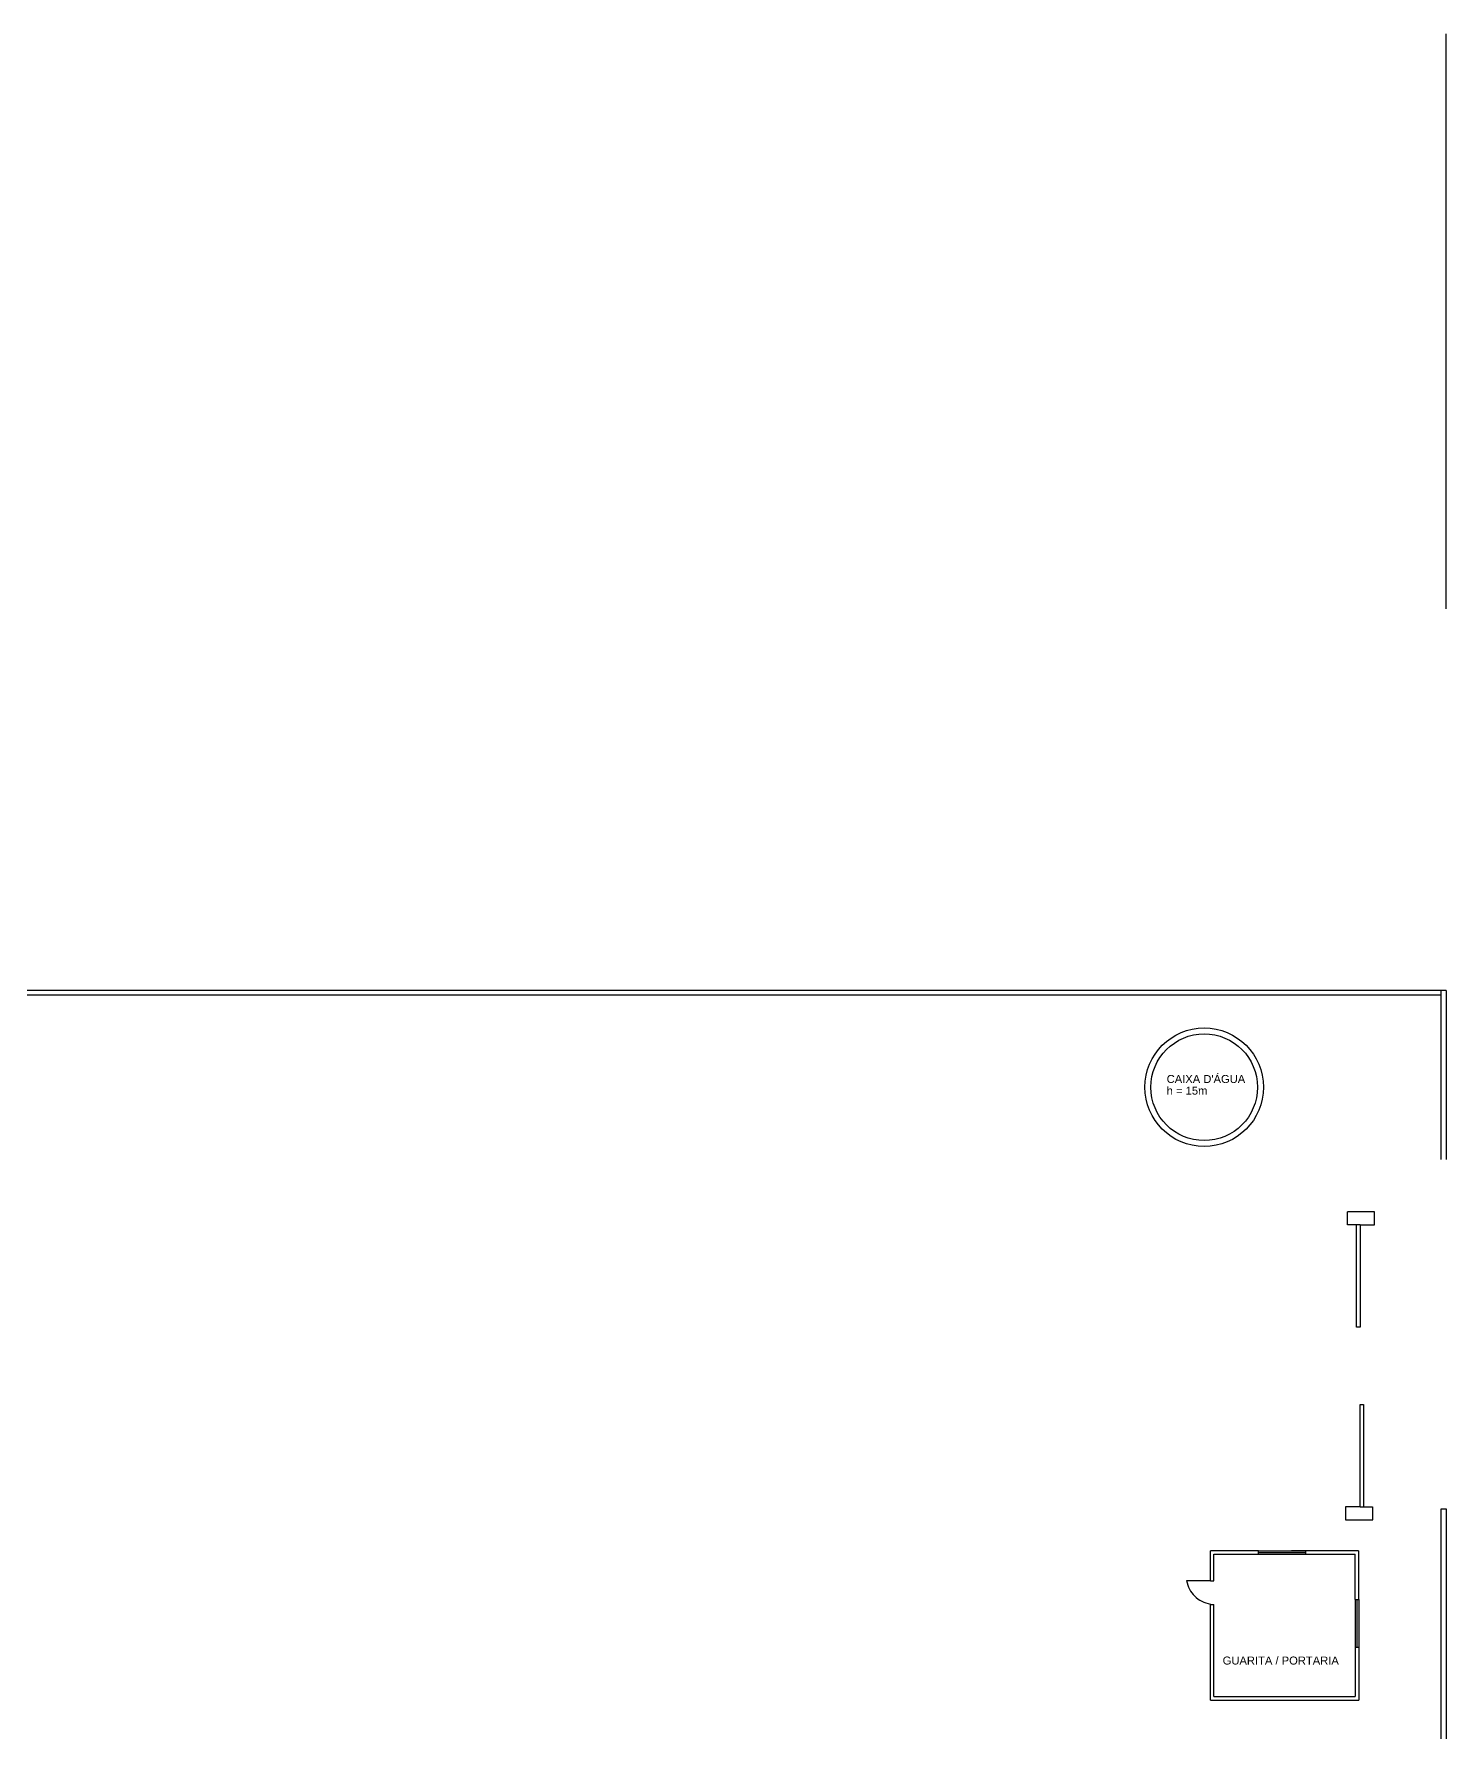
# Model space of a CAD drawing. Header units: metres. Extents: x 257 to 767, y -173 to 1.
# Drawn here: x 624.4 to 684, y -70.2 to 1.4 of the extents above; entities that cross this region are included whole.
import ezdxf

# ---------------------------------------------------------------- set-up
doc = ezdxf.new("R2010")
doc.units = ezdxf.units.M
doc.header["$LTSCALE"] = 10
doc.linetypes.add('ACAD_ISO02W100', pattern=[15, 12, -3])
doc.layers.get('0').update_dxf_attribs({"color": 254})
for name, color, linetype in [('ELETEXTO LUMINÁRIAS', 254, 'Continuous'), ('Muro', 254, 'Continuous'), ('Parede', 254, 'Continuous')]:
    doc.layers.add(name, color=color, linetype=linetype)
doc.layers.add('Janelas', color=254, linetype='Continuous', plot=False)
doc.layers.add('Portas', color=254, linetype='ACAD_ISO02W100', plot=False)
doc.styles.add('ARIAL', font='')
doc.styles.get('ARIAL').set_extended_font_data('Arial')

msp = doc.modelspace()

# ---------------------------------------------------------------- linework, layer by layer
at = {"color": 254}
for p, q in [((683.995, -22.879), (683.995, 1.372)), ((680.983, -48.305), (679.833, -48.305)), ((679.843, -48.858), (679.843, -48.305)), ((680.983, -48.858), (680.983, -48.305)), ((680.218, -48.858), (679.843, -48.858)), ((680.218, -53.172), (680.218, -48.858)), ((680.368, -48.858), (680.218, -48.858)), ((680.368, -48.858), (680.368, -53.172)), ((680.368, -48.858), (680.983, -48.858)), ((680.368, -53.172), (680.218, -53.172)), ((680.368, -60.745), (680.368, -56.43)), ((680.368, -56.43), (680.518, -56.43)), ((680.518, -56.43), (680.518, -60.745)), ((680.368, -60.745), (679.753, -60.745)), ((679.753, -60.745), (679.753, -61.298)), ((680.368, -60.745), (680.518, -60.745)), ((680.518, -60.745), (680.893, -60.745)), ((680.893, -60.745), (680.893, -61.298)), ((679.753, -61.298), (680.903, -61.298)), ((680.308, -62.601), (680.308, -64.663)), ((680.163, -66.665), (680.163, -68.751))]:
    msp.add_line(p, q, dxfattribs=at)
for radius in [2.5, 2.249]:
    msp.add_circle((673.795, -43.051), radius, dxfattribs=at)
at = {"layer": 'Janelas', "color": 254}
for p, q in [((676.082, -62.674), (678.086, -62.674)), ((676.084, -62.751), (676.084, -62.601)), ((676.084, -62.601), (678.086, -62.601)), ((676.084, -62.751), (678.086, -62.751)), ((678.086, -62.751), (678.086, -62.601)), ((680.158, -64.663), (680.308, -64.663)), ((680.163, -64.663), (680.163, -66.665)), ((680.234, -64.661), (680.234, -66.665)), ((680.313, -64.663), (680.313, -66.665)), ((680.163, -66.665), (680.313, -66.665))]:
    msp.add_line(p, q, dxfattribs=at)
at = {"layer": 'Muro', "color": 254}
for p, q in [((683.995, -38.974), (539.789, -38.974)), ((683.795, -39.174), (539.989, -39.174)), ((683.795, -46.106), (683.795, -38.974)), ((683.995, -38.974), (683.995, -46.106)), ((683.795, -119.391), (683.795, -60.831)), ((683.995, -60.831), (683.995, -119.591))]:
    msp.add_line(p, q, dxfattribs=at)
at = {"layer": 'Parede', "color": 254}
for p, q in [((676.084, -62.601), (674.055, -62.601)), ((674.055, -63.863), (674.055, -62.601)), ((674.205, -63.863), (674.205, -62.751)), ((674.205, -62.751), (676.084, -62.751)), ((680.308, -62.601), (677.484, -62.601)), ((678.086, -62.751), (679.965, -62.751)), ((678.086, -62.751), (680.158, -62.751)), ((680.158, -64.663), (680.158, -62.751)), ((674.055, -63.863), (674.205, -63.863)), ((674.055, -63.863), (674.204, -63.863)), ((674.055, -68.901), (674.055, -64.849)), ((674.055, -64.863), (674.205, -64.863)), ((674.205, -68.751), (674.205, -64.863)), ((680.163, -66.665), (680.313, -66.665)), ((680.313, -66.665), (680.313, -68.901)), ((674.205, -68.751), (680.163, -68.751)), ((674.055, -68.901), (680.313, -68.901))]:
    msp.add_line(p, q, dxfattribs=at)
at = {"layer": 'Portas', "color": 254}
msp.add_line((683.795, -60.831), (683.995, -60.831), dxfattribs=at)
at = {"layer": 'Portas', "color": 254, "linetype": 'ByBlock'}
msp.add_line((674.055, -63.863), (673.055, -63.863), dxfattribs=at)
at = {"layer": 'Portas', "color": 254}
msp.add_arc((674.239, -63.662), 1.201, 189.59798, 261.19142, dxfattribs=at)

# ---------------------------------------------------------------- texts
at = {"layer": 'ELETEXTO LUMINÁRIAS', "color": 254, "ltscale": 0.05, "style": 'ARIAL'}
for s, p in [("CAIXA D'ÁGUA", (672.213, -42.873)), ('h = 15m', (672.213, -43.364)), ('GUARITA / PORTARIA', (674.575, -67.401))]:
    msp.add_text(s, height=0.3375, rotation=359.99999, dxfattribs=at).set_placement(p)

doc.saveas('drawing.dxf')
